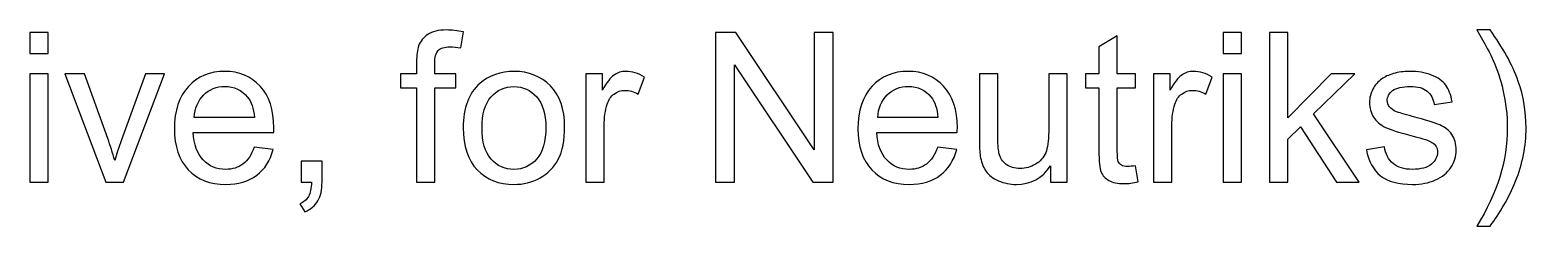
# Model space of a CAD drawing. Header units: centimetres. Extents: x 33 to 211, y -118 to 32.
# Drawn here: x 92.63 to 110.86, y 8.62 to 11 of the extents above; entities that cross this region are included whole.
import ezdxf

# ---------------------------------------------------------------- set-up
doc = ezdxf.new("R2010")
doc.units = ezdxf.units.CM
doc.header["$MEASUREMENT"] = 0
doc.layers.add('Layer 1', color=7, linetype='Continuous')

msp = doc.modelspace()

# ---------------------------------------------------------------- linework, layer by layer
at = {"layer": 'Layer 1', "color": 250}
for points, knots in [([(92.6266, 10.71685), (92.6266, 10.71685), (92.6266, 10.97085), (92.6266, 10.97085), (92.6266, 10.97085), (92.85012, 10.97085), (92.85012, 10.97085), (92.85012, 10.97085), (92.85012, 10.71685), (92.85012, 10.71685), (92.85012, 10.71685), (92.6266, 10.71685), (92.6266, 10.71685)], [0, 0, 0, 0, 0.25, 0.25, 0.25, 0.5, 0.5, 0.5, 0.75, 0.75, 0.75, 1, 1, 1, 1]), ([(97.3383, 9.15221), (97.3383, 9.15221), (97.3383, 10.29775), (97.3383, 10.29775), (97.3383, 10.29775), (97.14018, 10.29775), (97.14018, 10.29775), (97.14018, 10.29775), (97.14018, 10.47047), (97.14018, 10.47047), (97.14018, 10.47047), (97.3383, 10.47047), (97.3383, 10.47047), (97.3383, 10.47047), (97.3383, 10.61017), (97.3383, 10.61017), (97.3383, 10.69865), (97.34592, 10.76426), (97.36158, 10.80702), (97.38317, 10.86459), (97.42043, 10.91158), (97.47461, 10.94757), (97.52838, 10.98355), (97.60415, 11.00133), (97.70152, 11.00133), (97.7646, 11.00133), (97.83402, 10.99371), (97.91022, 10.97889), (97.91022, 10.97889), (97.87678, 10.78331), (97.87678, 10.78331), (97.83021, 10.79136), (97.78661, 10.79559), (97.74512, 10.79559), (97.67739, 10.79559), (97.62955, 10.7812), (97.60119, 10.75241), (97.57325, 10.72362), (97.55928, 10.66986), (97.55928, 10.59112), (97.55928, 10.59112), (97.55928, 10.47047), (97.55928, 10.47047), (97.55928, 10.47047), (97.81582, 10.47047), (97.81582, 10.47047), (97.81582, 10.47047), (97.81582, 10.29775), (97.81582, 10.29775), (97.81582, 10.29775), (97.56182, 10.29775), (97.56182, 10.29775), (97.56182, 10.29775), (97.56182, 9.15221), (97.56182, 9.15221), (97.56182, 9.15221), (97.3383, 9.15221), (97.3383, 9.15221)], [0, 0, 0, 0, 0.05263158, 0.05263158, 0.05263158, 0.10526316, 0.10526316, 0.10526316, 0.15789474, 0.15789474, 0.15789474, 0.21052632, 0.21052632, 0.21052632, 0.26315789, 0.26315789, 0.26315789, 0.31578947, 0.31578947, 0.31578947, 0.36842105, 0.36842105, 0.36842105, 0.42105263, 0.42105263, 0.42105263, 0.47368421, 0.47368421, 0.47368421, 0.52631579, 0.52631579, 0.52631579, 0.57894737, 0.57894737, 0.57894737, 0.63157895, 0.63157895, 0.63157895, 0.68421053, 0.68421053, 0.68421053, 0.73684211, 0.73684211, 0.73684211, 0.78947368, 0.78947368, 0.78947368, 0.84210526, 0.84210526, 0.84210526, 0.89473684, 0.89473684, 0.89473684, 0.94736842, 0.94736842, 0.94736842, 1, 1, 1, 1]), ([(100.98024, 9.15221), (100.98024, 9.15221), (100.98024, 10.97085), (100.98024, 10.97085), (100.98024, 10.97085), (101.22747, 10.97085), (101.22747, 10.97085), (101.22747, 10.97085), (102.18166, 9.54337), (102.18166, 9.54337), (102.18166, 9.54337), (102.18166, 10.97085), (102.18166, 10.97085), (102.18166, 10.97085), (102.4128, 10.97085), (102.4128, 10.97085), (102.4128, 10.97085), (102.4128, 9.15221), (102.4128, 9.15221), (102.4128, 9.15221), (102.16557, 9.15221), (102.16557, 9.15221), (102.16557, 9.15221), (101.21138, 10.57969), (101.21138, 10.57969), (101.21138, 10.57969), (101.21138, 9.15221), (101.21138, 9.15221), (101.21138, 9.15221), (100.98024, 9.15221), (100.98024, 9.15221)], [0, 0, 0, 0, 0.1, 0.1, 0.1, 0.2, 0.2, 0.2, 0.3, 0.3, 0.3, 0.4, 0.4, 0.4, 0.5, 0.5, 0.5, 0.6, 0.6, 0.6, 0.7, 0.7, 0.7, 0.8, 0.8, 0.8, 0.9, 0.9, 0.9, 1, 1, 1, 1]), ([(107.16598, 10.71685), (107.16598, 10.71685), (107.16598, 10.97085), (107.16598, 10.97085), (107.16598, 10.97085), (107.3895, 10.97085), (107.3895, 10.97085), (107.3895, 10.97085), (107.3895, 10.71685), (107.3895, 10.71685), (107.3895, 10.71685), (107.16598, 10.71685), (107.16598, 10.71685)], [0, 0, 0, 0, 0.25, 0.25, 0.25, 0.5, 0.5, 0.5, 0.75, 0.75, 0.75, 1, 1, 1, 1]), ([(107.73113, 9.15221), (107.73113, 9.15221), (107.73113, 10.97085), (107.73113, 10.97085), (107.73113, 10.97085), (107.95465, 10.97085), (107.95465, 10.97085), (107.95465, 10.97085), (107.95465, 9.93495), (107.95465, 9.93495), (107.95465, 9.93495), (108.48297, 10.47047), (108.48297, 10.47047), (108.48297, 10.47047), (108.77168, 10.47047), (108.77168, 10.47047), (108.77168, 10.47047), (108.26876, 9.98067), (108.26876, 9.98067), (108.26876, 9.98067), (108.82248, 9.15221), (108.82248, 9.15221), (108.82248, 9.15221), (108.54731, 9.15221), (108.54731, 9.15221), (108.54731, 9.15221), (108.10959, 9.82573), (108.10959, 9.82573), (108.10959, 9.82573), (107.95465, 9.67503), (107.95465, 9.67503), (107.95465, 9.67503), (107.95465, 9.15221), (107.95465, 9.15221), (107.95465, 9.15221), (107.73113, 9.15221), (107.73113, 9.15221)], [0, 0, 0, 0, 0.08333333, 0.08333333, 0.08333333, 0.16666667, 0.16666667, 0.16666667, 0.25, 0.25, 0.25, 0.33333333, 0.33333333, 0.33333333, 0.41666667, 0.41666667, 0.41666667, 0.5, 0.5, 0.5, 0.58333333, 0.58333333, 0.58333333, 0.66666667, 0.66666667, 0.66666667, 0.75, 0.75, 0.75, 0.83333333, 0.83333333, 0.83333333, 0.91666667, 0.91666667, 0.91666667, 1, 1, 1, 1]), ([(110.4176, 8.61881), (110.4176, 8.61881), (110.25758, 8.61881), (110.25758, 8.61881), (110.50481, 9.01547), (110.62842, 9.41256), (110.62842, 9.81007), (110.62842, 9.96543), (110.61064, 10.11953), (110.57508, 10.27235), (110.54714, 10.39639), (110.50777, 10.51534), (110.45739, 10.62964), (110.42522, 10.70373), (110.35833, 10.82776), (110.25758, 11.00133), (110.25758, 11.00133), (110.4176, 11.00133), (110.4176, 11.00133), (110.57254, 10.7939), (110.68726, 10.58562), (110.76177, 10.37649), (110.82527, 10.19657), (110.85702, 10.00819), (110.85702, 9.81134), (110.85702, 9.58824), (110.81426, 9.37234), (110.72875, 9.16406), (110.64366, 8.95578), (110.53994, 8.77417), (110.4176, 8.61881)], [0, 0, 0, 0, 0.1, 0.1, 0.1, 0.2, 0.2, 0.2, 0.3, 0.3, 0.3, 0.4, 0.4, 0.4, 0.5, 0.5, 0.5, 0.6, 0.6, 0.6, 0.7, 0.7, 0.7, 0.8, 0.8, 0.8, 0.9, 0.9, 0.9, 1, 1, 1, 1]), ([(106.0996, 9.3516), (106.0996, 9.3516), (106.13008, 9.15433), (106.13008, 9.15433), (106.06743, 9.1412), (106.01112, 9.13443), (105.96202, 9.13443), (105.88116, 9.13443), (105.81851, 9.14713), (105.77363, 9.17295), (105.72918, 9.19878), (105.69786, 9.23222), (105.67965, 9.27413), (105.66145, 9.31604), (105.65256, 9.40409), (105.65256, 9.53829), (105.65256, 9.53829), (105.65256, 10.29775), (105.65256, 10.29775), (105.65256, 10.29775), (105.48746, 10.29775), (105.48746, 10.29775), (105.48746, 10.29775), (105.48746, 10.47047), (105.48746, 10.47047), (105.48746, 10.47047), (105.65256, 10.47047), (105.65256, 10.47047), (105.65256, 10.47047), (105.65256, 10.79644), (105.65256, 10.79644), (105.65256, 10.79644), (105.87608, 10.93063), (105.87608, 10.93063), (105.87608, 10.93063), (105.87608, 10.47047), (105.87608, 10.47047), (105.87608, 10.47047), (106.0996, 10.47047), (106.0996, 10.47047), (106.0996, 10.47047), (106.0996, 10.29775), (106.0996, 10.29775), (106.0996, 10.29775), (105.87608, 10.29775), (105.87608, 10.29775), (105.87608, 10.29775), (105.87608, 9.52559), (105.87608, 9.52559), (105.87608, 9.46167), (105.87989, 9.4206), (105.88793, 9.4024), (105.89555, 9.3842), (105.90825, 9.3698), (105.92603, 9.3588), (105.94381, 9.34821), (105.96921, 9.34271), (106.00223, 9.34271), (106.02679, 9.34271), (106.05938, 9.34567), (106.0996, 9.3516)], [0, 0, 0, 0, 0.05, 0.05, 0.05, 0.1, 0.1, 0.1, 0.15, 0.15, 0.15, 0.2, 0.2, 0.2, 0.25, 0.25, 0.25, 0.3, 0.3, 0.3, 0.35, 0.35, 0.35, 0.4, 0.4, 0.4, 0.45, 0.45, 0.45, 0.5, 0.5, 0.5, 0.55, 0.55, 0.55, 0.6, 0.6, 0.6, 0.65, 0.65, 0.65, 0.7, 0.7, 0.7, 0.75, 0.75, 0.75, 0.8, 0.8, 0.8, 0.85, 0.85, 0.85, 0.9, 0.9, 0.9, 0.95, 0.95, 0.95, 1, 1, 1, 1]), ([(92.6266, 9.15221), (92.6266, 9.15221), (92.6266, 10.47047), (92.6266, 10.47047), (92.6266, 10.47047), (92.85012, 10.47047), (92.85012, 10.47047), (92.85012, 10.47047), (92.85012, 9.15221), (92.85012, 9.15221), (92.85012, 9.15221), (92.6266, 9.15221), (92.6266, 9.15221)], [0, 0, 0, 0, 0.25, 0.25, 0.25, 0.5, 0.5, 0.5, 0.75, 0.75, 0.75, 1, 1, 1, 1]), ([(93.55116, 9.15221), (93.55116, 9.15221), (93.05374, 10.47047), (93.05374, 10.47047), (93.05374, 10.47047), (93.29292, 10.47047), (93.29292, 10.47047), (93.29292, 10.47047), (93.57486, 9.68095), (93.57486, 9.68095), (93.60534, 9.59586), (93.63371, 9.50739), (93.65953, 9.41552), (93.67943, 9.48495), (93.70694, 9.56835), (93.74293, 9.66614), (93.74293, 9.66614), (94.03587, 10.47047), (94.03587, 10.47047), (94.03587, 10.47047), (94.26532, 10.47047), (94.26532, 10.47047), (94.26532, 10.47047), (93.76621, 9.15221), (93.76621, 9.15221), (93.76621, 9.15221), (93.55116, 9.15221), (93.55116, 9.15221)], [0, 0, 0, 0, 0.11111111, 0.11111111, 0.11111111, 0.22222222, 0.22222222, 0.22222222, 0.33333333, 0.33333333, 0.33333333, 0.44444444, 0.44444444, 0.44444444, 0.55555556, 0.55555556, 0.55555556, 0.66666667, 0.66666667, 0.66666667, 0.77777778, 0.77777778, 0.77777778, 0.88888889, 0.88888889, 0.88888889, 1, 1, 1, 1]), ([(95.36006, 9.57893), (95.36006, 9.57893), (95.5912, 9.54845), (95.5912, 9.54845), (95.55522, 9.41425), (95.48791, 9.30969), (95.38969, 9.23561), (95.29148, 9.16152), (95.16617, 9.12427), (95.01335, 9.12427), (94.82116, 9.12427), (94.66876, 9.18354), (94.55615, 9.30207), (94.44354, 9.42018), (94.38724, 9.58655), (94.38724, 9.80033), (94.38724, 10.02131), (94.44397, 10.19319), (94.55784, 10.31511), (94.67172, 10.43745), (94.81946, 10.49841), (95.00107, 10.49841), (95.17676, 10.49841), (95.32027, 10.43872), (95.4316, 10.31892), (95.54294, 10.19911), (95.59882, 10.03063), (95.59882, 9.81346), (95.59882, 9.80033), (95.5984, 9.78044), (95.59755, 9.75419), (95.59755, 9.75419), (94.61584, 9.75419), (94.61584, 9.75419), (94.62431, 9.60983), (94.66495, 9.49892), (94.73861, 9.4223), (94.81184, 9.34567), (94.90371, 9.30715), (95.01335, 9.30715), (95.09505, 9.30715), (95.1649, 9.32874), (95.22248, 9.37192), (95.28047, 9.4151), (95.32619, 9.4841), (95.36006, 9.57893)], [0, 0, 0, 0, 0.06666667, 0.06666667, 0.06666667, 0.13333333, 0.13333333, 0.13333333, 0.2, 0.2, 0.2, 0.26666667, 0.26666667, 0.26666667, 0.33333333, 0.33333333, 0.33333333, 0.4, 0.4, 0.4, 0.46666667, 0.46666667, 0.46666667, 0.53333333, 0.53333333, 0.53333333, 0.6, 0.6, 0.6, 0.66666667, 0.66666667, 0.66666667, 0.73333333, 0.73333333, 0.73333333, 0.8, 0.8, 0.8, 0.86666667, 0.86666667, 0.86666667, 0.93333333, 0.93333333, 0.93333333, 1, 1, 1, 1]), ([(97.90684, 9.81134), (97.90684, 10.05476), (97.97457, 10.2351), (98.11046, 10.35236), (98.22349, 10.44973), (98.36192, 10.49841), (98.52491, 10.49841), (98.70567, 10.49841), (98.85384, 10.43914), (98.96898, 10.32061), (99.08371, 10.2025), (99.14128, 10.03867), (99.14128, 9.82997), (99.14128, 9.66063), (99.11588, 9.52771), (99.06508, 9.43076), (99.01428, 9.33382), (98.9402, 9.25847), (98.84283, 9.2047), (98.74589, 9.15094), (98.63963, 9.12427), (98.52491, 9.12427), (98.34033, 9.12427), (98.19132, 9.18311), (98.07744, 9.30122), (97.96357, 9.41933), (97.90684, 9.58951), (97.90684, 9.81134)], [0, 0, 0, 0, 0.11111111, 0.11111111, 0.11111111, 0.22222222, 0.22222222, 0.22222222, 0.33333333, 0.33333333, 0.33333333, 0.44444444, 0.44444444, 0.44444444, 0.55555556, 0.55555556, 0.55555556, 0.66666667, 0.66666667, 0.66666667, 0.77777778, 0.77777778, 0.77777778, 0.88888889, 0.88888889, 0.88888889, 1, 1, 1, 1]), ([(99.40078, 9.15221), (99.40078, 9.15221), (99.40078, 10.47047), (99.40078, 10.47047), (99.40078, 10.47047), (99.60144, 10.47047), (99.60144, 10.47047), (99.60144, 10.47047), (99.60144, 10.26854), (99.60144, 10.26854), (99.65266, 10.3621), (99.70008, 10.4239), (99.74368, 10.45354), (99.78728, 10.48359), (99.83512, 10.49841), (99.88719, 10.49841), (99.96254, 10.49841), (100.03917, 10.4747), (100.11706, 10.42771), (100.11706, 10.42771), (100.03747, 10.22155), (100.03747, 10.22155), (99.98329, 10.25203), (99.9291, 10.26727), (99.87491, 10.26727), (99.82623, 10.26727), (99.78263, 10.25245), (99.7441, 10.22324), (99.70558, 10.19403), (99.67806, 10.15339), (99.66155, 10.10132), (99.63658, 10.02216), (99.6243, 9.93538), (99.6243, 9.84097), (99.6243, 9.84097), (99.6243, 9.15221), (99.6243, 9.15221), (99.6243, 9.15221), (99.40078, 9.15221), (99.40078, 9.15221)], [0, 0, 0, 0, 0.07692308, 0.07692308, 0.07692308, 0.15384615, 0.15384615, 0.15384615, 0.23076923, 0.23076923, 0.23076923, 0.30769231, 0.30769231, 0.30769231, 0.38461538, 0.38461538, 0.38461538, 0.46153846, 0.46153846, 0.46153846, 0.53846154, 0.53846154, 0.53846154, 0.61538462, 0.61538462, 0.61538462, 0.69230769, 0.69230769, 0.69230769, 0.76923077, 0.76923077, 0.76923077, 0.84615385, 0.84615385, 0.84615385, 0.92307692, 0.92307692, 0.92307692, 1, 1, 1, 1]), ([(103.6883, 9.57893), (103.6883, 9.57893), (103.91944, 9.54845), (103.91944, 9.54845), (103.88346, 9.41425), (103.81615, 9.30969), (103.71793, 9.23561), (103.61972, 9.16152), (103.49441, 9.12427), (103.34159, 9.12427), (103.1494, 9.12427), (102.997, 9.18354), (102.88439, 9.30207), (102.77178, 9.42018), (102.71548, 9.58655), (102.71548, 9.80033), (102.71548, 10.02131), (102.77221, 10.19319), (102.88608, 10.31511), (102.99996, 10.43745), (103.1477, 10.49841), (103.32931, 10.49841), (103.505, 10.49841), (103.64851, 10.43872), (103.75984, 10.31892), (103.87118, 10.19911), (103.92706, 10.03063), (103.92706, 9.81346), (103.92706, 9.80033), (103.92664, 9.78044), (103.92579, 9.75419), (103.92579, 9.75419), (102.94408, 9.75419), (102.94408, 9.75419), (102.95255, 9.60983), (102.99319, 9.49892), (103.06685, 9.4223), (103.14008, 9.34567), (103.23195, 9.30715), (103.34159, 9.30715), (103.42329, 9.30715), (103.49314, 9.32874), (103.55072, 9.37192), (103.60871, 9.4151), (103.65443, 9.4841), (103.6883, 9.57893)], [0, 0, 0, 0, 0.06666667, 0.06666667, 0.06666667, 0.13333333, 0.13333333, 0.13333333, 0.2, 0.2, 0.2, 0.26666667, 0.26666667, 0.26666667, 0.33333333, 0.33333333, 0.33333333, 0.4, 0.4, 0.4, 0.46666667, 0.46666667, 0.46666667, 0.53333333, 0.53333333, 0.53333333, 0.6, 0.6, 0.6, 0.66666667, 0.66666667, 0.66666667, 0.73333333, 0.73333333, 0.73333333, 0.8, 0.8, 0.8, 0.86666667, 0.86666667, 0.86666667, 0.93333333, 0.93333333, 0.93333333, 1, 1, 1, 1]), ([(105.06286, 9.15221), (105.06286, 9.15221), (105.06286, 9.34821), (105.06286, 9.34821), (104.96041, 9.19878), (104.82156, 9.12427), (104.64588, 9.12427), (104.56841, 9.12427), (104.49602, 9.13909), (104.42871, 9.16872), (104.3614, 9.19878), (104.31144, 9.23603), (104.27885, 9.2809), (104.24625, 9.3262), (104.22339, 9.38123), (104.21027, 9.44643), (104.20138, 9.49045), (104.19672, 9.55988), (104.19672, 9.65471), (104.19672, 9.65471), (104.19672, 10.47047), (104.19672, 10.47047), (104.19672, 10.47047), (104.42024, 10.47047), (104.42024, 10.47047), (104.42024, 10.47047), (104.42024, 9.74107), (104.42024, 9.74107), (104.42024, 9.62465), (104.4249, 9.54591), (104.43379, 9.50569), (104.44776, 9.44685), (104.47739, 9.40113), (104.52311, 9.36769), (104.56841, 9.33424), (104.62429, 9.31731), (104.69117, 9.31731), (104.75806, 9.31731), (104.82071, 9.33424), (104.87913, 9.36853), (104.93755, 9.40282), (104.97904, 9.44981), (105.00359, 9.50866), (105.02772, 9.5675), (105.04, 9.65344), (105.04, 9.76562), (105.04, 9.76562), (105.04, 10.47047), (105.04, 10.47047), (105.04, 10.47047), (105.26352, 10.47047), (105.26352, 10.47047), (105.26352, 10.47047), (105.26352, 9.15221), (105.26352, 9.15221), (105.26352, 9.15221), (105.06286, 9.15221), (105.06286, 9.15221)], [0, 0, 0, 0, 0.05263158, 0.05263158, 0.05263158, 0.10526316, 0.10526316, 0.10526316, 0.15789474, 0.15789474, 0.15789474, 0.21052632, 0.21052632, 0.21052632, 0.26315789, 0.26315789, 0.26315789, 0.31578947, 0.31578947, 0.31578947, 0.36842105, 0.36842105, 0.36842105, 0.42105263, 0.42105263, 0.42105263, 0.47368421, 0.47368421, 0.47368421, 0.52631579, 0.52631579, 0.52631579, 0.57894737, 0.57894737, 0.57894737, 0.63157895, 0.63157895, 0.63157895, 0.68421053, 0.68421053, 0.68421053, 0.73684211, 0.73684211, 0.73684211, 0.78947368, 0.78947368, 0.78947368, 0.84210526, 0.84210526, 0.84210526, 0.89473684, 0.89473684, 0.89473684, 0.94736842, 0.94736842, 0.94736842, 1, 1, 1, 1]), ([(106.31762, 9.15221), (106.31762, 9.15221), (106.31762, 10.47047), (106.31762, 10.47047), (106.31762, 10.47047), (106.51828, 10.47047), (106.51828, 10.47047), (106.51828, 10.47047), (106.51828, 10.26854), (106.51828, 10.26854), (106.5695, 10.3621), (106.61692, 10.4239), (106.66052, 10.45354), (106.70412, 10.48359), (106.75196, 10.49841), (106.80403, 10.49841), (106.87938, 10.49841), (106.95601, 10.4747), (107.0339, 10.42771), (107.0339, 10.42771), (106.95431, 10.22155), (106.95431, 10.22155), (106.90013, 10.25203), (106.84594, 10.26727), (106.79175, 10.26727), (106.74307, 10.26727), (106.69947, 10.25245), (106.66094, 10.22324), (106.62242, 10.19403), (106.5949, 10.15339), (106.57839, 10.10132), (106.55342, 10.02216), (106.54114, 9.93538), (106.54114, 9.84097), (106.54114, 9.84097), (106.54114, 9.15221), (106.54114, 9.15221), (106.54114, 9.15221), (106.31762, 9.15221), (106.31762, 9.15221)], [0, 0, 0, 0, 0.07692308, 0.07692308, 0.07692308, 0.15384615, 0.15384615, 0.15384615, 0.23076923, 0.23076923, 0.23076923, 0.30769231, 0.30769231, 0.30769231, 0.38461538, 0.38461538, 0.38461538, 0.46153846, 0.46153846, 0.46153846, 0.53846154, 0.53846154, 0.53846154, 0.61538462, 0.61538462, 0.61538462, 0.69230769, 0.69230769, 0.69230769, 0.76923077, 0.76923077, 0.76923077, 0.84615385, 0.84615385, 0.84615385, 0.92307692, 0.92307692, 0.92307692, 1, 1, 1, 1]), ([(107.16598, 9.15221), (107.16598, 9.15221), (107.16598, 10.47047), (107.16598, 10.47047), (107.16598, 10.47047), (107.3895, 10.47047), (107.3895, 10.47047), (107.3895, 10.47047), (107.3895, 9.15221), (107.3895, 9.15221), (107.3895, 9.15221), (107.16598, 9.15221), (107.16598, 9.15221)], [0, 0, 0, 0, 0.25, 0.25, 0.25, 0.5, 0.5, 0.5, 0.75, 0.75, 0.75, 1, 1, 1, 1]), ([(108.91138, 9.54591), (108.91138, 9.54591), (109.13236, 9.58147), (109.13236, 9.58147), (109.14464, 9.49299), (109.17935, 9.42526), (109.23608, 9.37785), (109.2928, 9.33086), (109.37239, 9.30715), (109.47399, 9.30715), (109.57686, 9.30715), (109.65306, 9.32789), (109.70301, 9.3698), (109.75254, 9.41129), (109.77752, 9.4604), (109.77752, 9.5167), (109.77752, 9.56708), (109.75508, 9.60687), (109.71063, 9.63566), (109.67931, 9.65555), (109.60311, 9.68053), (109.48203, 9.71143), (109.31863, 9.7525), (109.2056, 9.78806), (109.1421, 9.81811), (109.07902, 9.84859), (109.03118, 9.89008), (108.99859, 9.94342), (108.96599, 9.99634), (108.94948, 10.05518), (108.94948, 10.11953), (108.94948, 10.17837), (108.96303, 10.23256), (108.9897, 10.28251), (109.01679, 10.33246), (109.0532, 10.37395), (109.09934, 10.40697), (109.13405, 10.43237), (109.18147, 10.45396), (109.24116, 10.47174), (109.30127, 10.48952), (109.36519, 10.49841), (109.43377, 10.49841), (109.53707, 10.49841), (109.62766, 10.48359), (109.70555, 10.45354), (109.78387, 10.4239), (109.84144, 10.38326), (109.8787, 10.33246), (109.91553, 10.28124), (109.94135, 10.21308), (109.95532, 10.12757), (109.95532, 10.12757), (109.73688, 10.09709), (109.73688, 10.09709), (109.72714, 10.16567), (109.69836, 10.21943), (109.65094, 10.25796), (109.60353, 10.29648), (109.53664, 10.31553), (109.44986, 10.31553), (109.34784, 10.31553), (109.2746, 10.2986), (109.231, 10.26473), (109.18739, 10.23086), (109.16538, 10.19107), (109.16538, 10.14577), (109.16538, 10.11699), (109.17427, 10.09074), (109.19247, 10.06746), (109.21068, 10.04375), (109.23904, 10.02385), (109.27799, 10.00819), (109.30042, 9.99972), (109.36562, 9.98067), (109.47484, 9.95104), (109.63232, 9.90913), (109.74238, 9.87442), (109.80504, 9.84775), (109.86769, 9.82108), (109.9168, 9.78171), (109.95236, 9.73091), (109.98834, 9.67968), (110.00612, 9.61618), (110.00612, 9.53998), (110.00612, 9.4659), (109.98453, 9.39605), (109.94093, 9.33043), (109.89732, 9.26482), (109.83467, 9.21402), (109.75297, 9.17803), (109.67084, 9.14205), (109.57813, 9.12427), (109.47484, 9.12427), (109.30381, 9.12427), (109.173, 9.15983), (109.08325, 9.23053), (108.99351, 9.30165), (108.93636, 9.40663), (108.91138, 9.54591)], [0, 0, 0, 0, 0.03030303, 0.03030303, 0.03030303, 0.06060606, 0.06060606, 0.06060606, 0.09090909, 0.09090909, 0.09090909, 0.12121212, 0.12121212, 0.12121212, 0.15151515, 0.15151515, 0.15151515, 0.18181818, 0.18181818, 0.18181818, 0.21212121, 0.21212121, 0.21212121, 0.24242424, 0.24242424, 0.24242424, 0.27272727, 0.27272727, 0.27272727, 0.3030303, 0.3030303, 0.3030303, 0.33333333, 0.33333333, 0.33333333, 0.36363636, 0.36363636, 0.36363636, 0.39393939, 0.39393939, 0.39393939, 0.42424242, 0.42424242, 0.42424242, 0.45454545, 0.45454545, 0.45454545, 0.48484848, 0.48484848, 0.48484848, 0.51515152, 0.51515152, 0.51515152, 0.54545455, 0.54545455, 0.54545455, 0.57575758, 0.57575758, 0.57575758, 0.60606061, 0.60606061, 0.60606061, 0.63636364, 0.63636364, 0.63636364, 0.66666667, 0.66666667, 0.66666667, 0.6969697, 0.6969697, 0.6969697, 0.72727273, 0.72727273, 0.72727273, 0.75757576, 0.75757576, 0.75757576, 0.78787879, 0.78787879, 0.78787879, 0.81818182, 0.81818182, 0.81818182, 0.84848485, 0.84848485, 0.84848485, 0.87878788, 0.87878788, 0.87878788, 0.90909091, 0.90909091, 0.90909091, 0.93939394, 0.93939394, 0.93939394, 0.96969697, 0.96969697, 0.96969697, 1, 1, 1, 1]), ([(94.62854, 9.93707), (94.62854, 9.93707), (95.3626, 9.93707), (95.3626, 9.93707), (95.35286, 10.04798), (95.3245, 10.13096), (95.27836, 10.18641), (95.20766, 10.27235), (95.11537, 10.31553), (95.00234, 10.31553), (94.8999, 10.31553), (94.81396, 10.28124), (94.74411, 10.21266), (94.67468, 10.14408), (94.63616, 10.05222), (94.62854, 9.93707)], [0, 0, 0, 0, 0.2, 0.2, 0.2, 0.4, 0.4, 0.4, 0.6, 0.6, 0.6, 0.8, 0.8, 0.8, 1, 1, 1, 1]), ([(98.13544, 9.81092), (98.13544, 9.64243), (98.17227, 9.51628), (98.24593, 9.43288), (98.32001, 9.34906), (98.41272, 9.30715), (98.52491, 9.30715), (98.63582, 9.30715), (98.72811, 9.34906), (98.80219, 9.4333), (98.87585, 9.51755), (98.91268, 9.64582), (98.91268, 9.81811), (98.91268, 9.98067), (98.87543, 10.10386), (98.80134, 10.18726), (98.72726, 10.27108), (98.63497, 10.31299), (98.52491, 10.31299), (98.41272, 10.31299), (98.32001, 10.2715), (98.24593, 10.18811), (98.17227, 10.10471), (98.13544, 9.97898), (98.13544, 9.81092)], [0, 0, 0, 0, 0.125, 0.125, 0.125, 0.25, 0.25, 0.25, 0.375, 0.375, 0.375, 0.5, 0.5, 0.5, 0.625, 0.625, 0.625, 0.75, 0.75, 0.75, 0.875, 0.875, 0.875, 1, 1, 1, 1]), ([(102.95678, 9.93707), (102.95678, 9.93707), (103.69084, 9.93707), (103.69084, 9.93707), (103.6811, 10.04798), (103.65274, 10.13096), (103.6066, 10.18641), (103.5359, 10.27235), (103.44361, 10.31553), (103.33058, 10.31553), (103.22814, 10.31553), (103.1422, 10.28124), (103.07235, 10.21266), (103.00292, 10.14408), (102.9644, 10.05222), (102.95678, 9.93707)], [0, 0, 0, 0, 0.2, 0.2, 0.2, 0.4, 0.4, 0.4, 0.6, 0.6, 0.6, 0.8, 0.8, 0.8, 1, 1, 1, 1]), ([(95.93198, 9.15221), (95.93198, 9.15221), (95.93198, 9.40621), (95.93198, 9.40621), (95.93198, 9.40621), (96.18598, 9.40621), (96.18598, 9.40621), (96.18598, 9.40621), (96.18598, 9.15221), (96.18598, 9.15221), (96.18598, 9.05865), (96.16947, 8.98288), (96.13603, 8.9253), (96.10301, 8.86773), (96.05009, 8.82286), (95.9777, 8.79153), (95.9777, 8.79153), (95.91674, 8.88805), (95.91674, 8.88805), (95.96415, 8.90879), (95.99887, 8.93927), (96.02088, 8.97907), (96.04332, 9.01928), (96.05602, 9.07686), (96.05856, 9.15221), (96.05856, 9.15221), (95.93198, 9.15221), (95.93198, 9.15221)], [0, 0, 0, 0, 0.11111111, 0.11111111, 0.11111111, 0.22222222, 0.22222222, 0.22222222, 0.33333333, 0.33333333, 0.33333333, 0.44444444, 0.44444444, 0.44444444, 0.55555556, 0.55555556, 0.55555556, 0.66666667, 0.66666667, 0.66666667, 0.77777778, 0.77777778, 0.77777778, 0.88888889, 0.88888889, 0.88888889, 1, 1, 1, 1])]:
    msp.add_open_spline(points, degree=3, knots=knots, dxfattribs=at)

doc.saveas('drawing.dxf')
